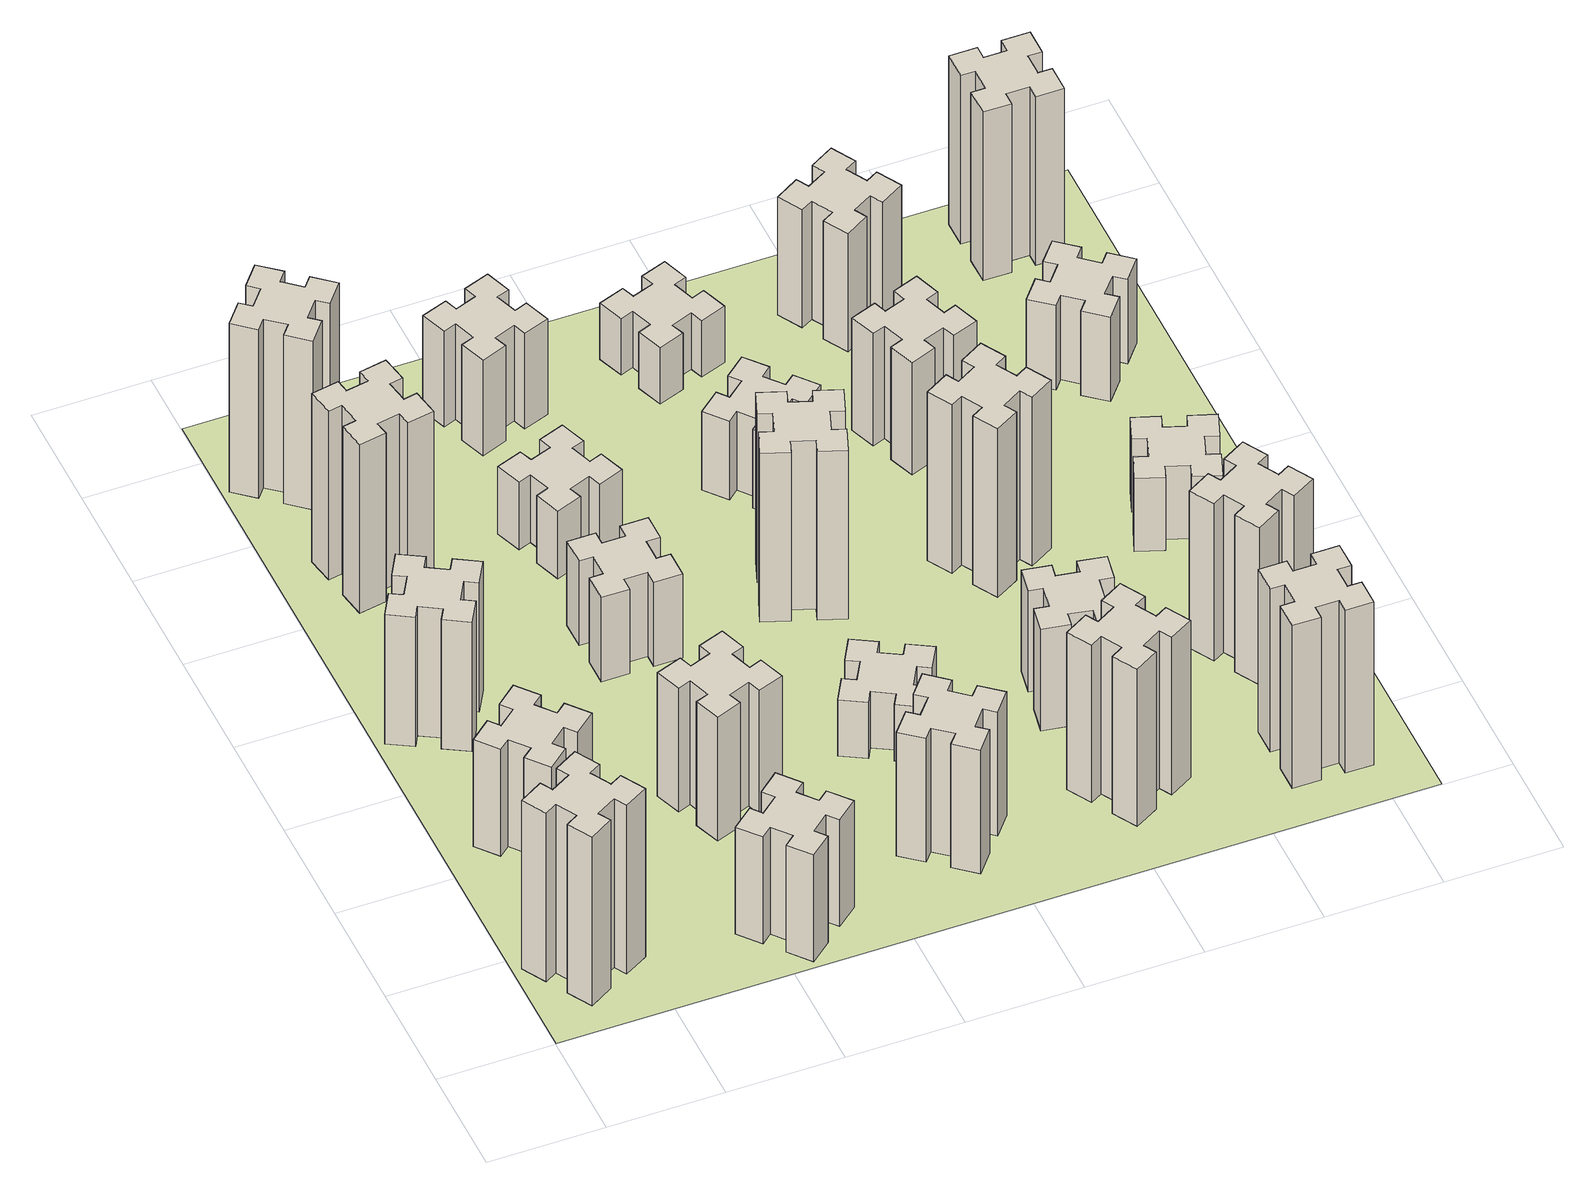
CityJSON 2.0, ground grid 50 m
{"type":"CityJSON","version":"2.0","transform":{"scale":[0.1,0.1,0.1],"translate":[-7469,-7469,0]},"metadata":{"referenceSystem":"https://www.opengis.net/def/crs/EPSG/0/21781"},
"CityObjects":{
"building1":{"type":"Building","attributes":{"class":"1000","function":"1000","usage":"1000","yearOfConstruction":2016,"roofType":"1000","measuredHeight":90,"storeysAboveGround":30,"storeysBelowGround":0},"geometry":[{"type":"Solid","lod":"1","boundaries":[[[[0,1,2,3,4,5,6,7,8,9,10,11,12,13,14,15,16,17,18,19]],[[17,16,20,21]],[[16,15,22,20]],[[15,14,23,22]],[[14,13,24,23]],[[13,12,25,24]],[[12,11,26,25]],[[11,10,27,26]],[[10,9,28,27]],[[9,8,29,28]],[[8,7,30,29]],[[7,6,31,30]],[[6,5,32,31]],[[5,4,33,32]],[[4,3,34,33]],[[3,2,35,34]],[[2,1,36,35]],[[1,0,37,36]],[[0,19,38,37]],[[19,18,39,38]],[[18,17,21,39]],[[24,25,26,27,28,29,30,31,32,33,34,35,36,37,38,39,21,20,22,23]]]]}]},
"building2":{"type":"Building","attributes":{"class":"1000","function":"1000","usage":"1000","yearOfConstruction":2016,"roofType":"1000","measuredHeight":57,"storeysAboveGround":30,"storeysBelowGround":0},"geometry":[{"type":"Solid","lod":"1","boundaries":[[[[40,41,42,43,44,45,46,47,48,49,50,51,52,53,54,55,56,57,58,59]],[[57,56,60,61]],[[56,55,62,60]],[[55,54,63,62]],[[54,53,64,63]],[[53,52,65,64]],[[52,51,66,65]],[[51,50,67,66]],[[50,49,68,67]],[[49,48,69,68]],[[48,47,70,69]],[[47,46,71,70]],[[46,45,72,71]],[[45,44,73,72]],[[44,43,74,73]],[[43,42,75,74]],[[42,41,76,75]],[[41,40,77,76]],[[40,59,78,77]],[[59,58,79,78]],[[58,57,61,79]],[[64,65,66,67,68,69,70,71,72,73,74,75,76,77,78,79,61,60,62,63]]]]}]},
"building3":{"type":"Building","attributes":{"class":"1000","function":"1000","usage":"1000","yearOfConstruction":2016,"roofType":"1000","measuredHeight":69,"storeysAboveGround":30,"storeysBelowGround":0},"geometry":[{"type":"Solid","lod":"1","boundaries":[[[[80,81,82,83,84,85,86,87,88,89,90,91,92,93,94,95,96,97,98,99]],[[97,96,100,101]],[[96,95,102,100]],[[95,94,103,102]],[[94,93,104,103]],[[93,92,105,104]],[[92,91,106,105]],[[91,90,107,106]],[[90,89,108,107]],[[89,88,109,108]],[[88,87,110,109]],[[87,86,111,110]],[[86,85,112,111]],[[85,84,113,112]],[[84,83,114,113]],[[83,82,115,114]],[[82,81,116,115]],[[81,80,117,116]],[[80,99,118,117]],[[99,98,119,118]],[[98,97,101,119]],[[104,105,106,107,108,109,110,111,112,113,114,115,116,117,118,119,101,100,102,103]]]]}]},
"building4":{"type":"Building","attributes":{"class":"1000","function":"1000","usage":"1000","yearOfConstruction":2016,"roofType":"1000","measuredHeight":90,"storeysAboveGround":30,"storeysBelowGround":0},"geometry":[{"type":"Solid","lod":"1","boundaries":[[[[120,121,122,123,124,125,126,127,128,129,130,131,132,133,134,135,136,137,138,139]],[[137,136,140,141]],[[136,135,142,140]],[[135,134,143,142]],[[134,133,144,143]],[[133,132,145,144]],[[132,131,146,145]],[[131,130,147,146]],[[130,129,148,147]],[[129,128,149,148]],[[128,127,150,149]],[[127,126,151,150]],[[126,125,152,151]],[[125,124,153,152]],[[124,123,154,153]],[[123,122,155,154]],[[122,121,156,155]],[[121,120,157,156]],[[120,139,158,157]],[[139,138,159,158]],[[138,137,141,159]],[[144,145,146,147,148,149,150,151,152,153,154,155,156,157,158,159,141,140,142,143]]]]}]},
"building5":{"type":"Building","attributes":{"class":"1000","function":"1000","usage":"1000","yearOfConstruction":2016,"roofType":"1000","measuredHeight":57,"storeysAboveGround":30,"storeysBelowGround":0},"geometry":[{"type":"Solid","lod":"1","boundaries":[[[[160,161,162,163,164,165,166,167,168,169,170,171,172,173,174,175,176,177,178,179]],[[177,176,180,181]],[[176,175,182,180]],[[175,174,183,182]],[[174,173,184,183]],[[173,172,185,184]],[[172,171,186,185]],[[171,170,187,186]],[[170,169,188,187]],[[169,168,189,188]],[[168,167,190,189]],[[167,166,191,190]],[[166,165,192,191]],[[165,164,193,192]],[[164,163,194,193]],[[163,162,195,194]],[[162,161,196,195]],[[161,160,197,196]],[[160,179,198,197]],[[179,178,199,198]],[[178,177,181,199]],[[184,185,186,187,188,189,190,191,192,193,194,195,196,197,198,199,181,180,182,183]]]]}]},
"building6":{"type":"Building","attributes":{"class":"1000","function":"1000","usage":"1000","yearOfConstruction":2016,"roofType":"1000","measuredHeight":90,"storeysAboveGround":30,"storeysBelowGround":0},"geometry":[{"type":"Solid","lod":"1","boundaries":[[[[200,201,202,203,204,205,206,207,208,209,210,211,212,213,214,215,216,217,218,219]],[[217,216,220,221]],[[216,215,222,220]],[[215,214,223,222]],[[214,213,224,223]],[[213,212,225,224]],[[212,211,226,225]],[[211,210,227,226]],[[210,209,228,227]],[[209,208,229,228]],[[208,207,230,229]],[[207,206,231,230]],[[206,205,232,231]],[[205,204,233,232]],[[204,203,234,233]],[[203,202,235,234]],[[202,201,236,235]],[[201,200,237,236]],[[200,219,238,237]],[[219,218,239,238]],[[218,217,221,239]],[[224,225,226,227,228,229,230,231,232,233,234,235,236,237,238,239,221,220,222,223]]]]}]},
"building7":{"type":"Building","attributes":{"class":"1000","function":"1000","usage":"1000","yearOfConstruction":2016,"roofType":"1000","measuredHeight":66,"storeysAboveGround":30,"storeysBelowGround":0},"geometry":[{"type":"Solid","lod":"1","boundaries":[[[[240,241,242,243,244,245,246,247,248,249,250,251,252,253,254,255,256,257,258,259]],[[257,256,260,261]],[[256,255,262,260]],[[255,254,263,262]],[[254,253,264,263]],[[253,252,265,264]],[[252,251,266,265]],[[251,250,267,266]],[[250,249,268,267]],[[249,248,269,268]],[[248,247,270,269]],[[247,246,271,270]],[[246,245,272,271]],[[245,244,273,272]],[[244,243,274,273]],[[243,242,275,274]],[[242,241,276,275]],[[241,240,277,276]],[[240,259,278,277]],[[259,258,279,278]],[[258,257,261,279]],[[264,265,266,267,268,269,270,271,272,273,274,275,276,277,278,279,261,260,262,263]]]]}]},
"building8":{"type":"Building","attributes":{"class":"1000","function":"1000","usage":"1000","yearOfConstruction":2016,"roofType":"1000","measuredHeight":45,"storeysAboveGround":30,"storeysBelowGround":0},"geometry":[{"type":"Solid","lod":"1","boundaries":[[[[280,281,282,283,284,285,286,287,288,289,290,291,292,293,294,295,296,297,298,299]],[[297,296,300,301]],[[296,295,302,300]],[[295,294,303,302]],[[294,293,304,303]],[[293,292,305,304]],[[292,291,306,305]],[[291,290,307,306]],[[290,289,308,307]],[[289,288,309,308]],[[288,287,310,309]],[[287,286,311,310]],[[286,285,312,311]],[[285,284,313,312]],[[284,283,314,313]],[[283,282,315,314]],[[282,281,316,315]],[[281,280,317,316]],[[280,299,318,317]],[[299,298,319,318]],[[298,297,301,319]],[[304,305,306,307,308,309,310,311,312,313,314,315,316,317,318,319,301,300,302,303]]]]}]},
"building9":{"type":"Building","attributes":{"class":"1000","function":"1000","usage":"1000","yearOfConstruction":2016,"roofType":"1000","measuredHeight":36,"storeysAboveGround":30,"storeysBelowGround":0},"geometry":[{"type":"Solid","lod":"1","boundaries":[[[[320,321,322,323,324,325,326,327,328,329,330,331,332,333,334,335,336,337,338,339]],[[337,336,340,341]],[[336,335,342,340]],[[335,334,343,342]],[[334,333,344,343]],[[333,332,345,344]],[[332,331,346,345]],[[331,330,347,346]],[[330,329,348,347]],[[329,328,349,348]],[[328,327,350,349]],[[327,326,351,350]],[[326,325,352,351]],[[325,324,353,352]],[[324,323,354,353]],[[323,322,355,354]],[[322,321,356,355]],[[321,320,357,356]],[[320,339,358,357]],[[339,338,359,358]],[[338,337,341,359]],[[344,345,346,347,348,349,350,351,352,353,354,355,356,357,358,359,341,340,342,343]]]]}]},
"building10":{"type":"Building","attributes":{"class":"1000","function":"1000","usage":"1000","yearOfConstruction":2016,"roofType":"1000","measuredHeight":66,"storeysAboveGround":30,"storeysBelowGround":0},"geometry":[{"type":"Solid","lod":"1","boundaries":[[[[360,361,362,363,364,365,366,367,368,369,370,371,372,373,374,375,376,377,378,379]],[[377,376,380,381]],[[376,375,382,380]],[[375,374,383,382]],[[374,373,384,383]],[[373,372,385,384]],[[372,371,386,385]],[[371,370,387,386]],[[370,369,388,387]],[[369,368,389,388]],[[368,367,390,389]],[[367,366,391,390]],[[366,365,392,391]],[[365,364,393,392]],[[364,363,394,393]],[[363,362,395,394]],[[362,361,396,395]],[[361,360,397,396]],[[360,379,398,397]],[[379,378,399,398]],[[378,377,381,399]],[[384,385,386,387,388,389,390,391,392,393,394,395,396,397,398,399,381,380,382,383]]]]}]},
"building11":{"type":"Building","attributes":{"class":"1000","function":"1000","usage":"1000","yearOfConstruction":2016,"roofType":"1000","measuredHeight":51,"storeysAboveGround":30,"storeysBelowGround":0},"geometry":[{"type":"Solid","lod":"1","boundaries":[[[[400,401,402,403,404,405,406,407,408,409,410,411,412,413,414,415,416,417,418,419]],[[417,416,420,421]],[[416,415,422,420]],[[415,414,423,422]],[[414,413,424,423]],[[413,412,425,424]],[[412,411,426,425]],[[411,410,427,426]],[[410,409,428,427]],[[409,408,429,428]],[[408,407,430,429]],[[407,406,431,430]],[[406,405,432,431]],[[405,404,433,432]],[[404,403,434,433]],[[403,402,435,434]],[[402,401,436,435]],[[401,400,437,436]],[[400,419,438,437]],[[419,418,439,438]],[[418,417,421,439]],[[424,425,426,427,428,429,430,431,432,433,434,435,436,437,438,439,421,420,422,423]]]]}]},
"building12":{"type":"Building","attributes":{"class":"1000","function":"1000","usage":"1000","yearOfConstruction":2016,"roofType":"1000","measuredHeight":30,"storeysAboveGround":30,"storeysBelowGround":0},"geometry":[{"type":"Solid","lod":"1","boundaries":[[[[440,441,442,443,444,445,446,447,448,449,450,451,452,453,454,455,456,457,458,459]],[[457,456,460,461]],[[456,455,462,460]],[[455,454,463,462]],[[454,453,464,463]],[[453,452,465,464]],[[452,451,466,465]],[[451,450,467,466]],[[450,449,468,467]],[[449,448,469,468]],[[448,447,470,469]],[[447,446,471,470]],[[446,445,472,471]],[[445,444,473,472]],[[444,443,474,473]],[[443,442,475,474]],[[442,441,476,475]],[[441,440,477,476]],[[440,459,478,477]],[[459,458,479,478]],[[458,457,461,479]],[[464,465,466,467,468,469,470,471,472,473,474,475,476,477,478,479,461,460,462,463]]]]}]},
"building13":{"type":"Building","attributes":{"class":"1000","function":"1000","usage":"1000","yearOfConstruction":2016,"roofType":"1000","measuredHeight":90,"storeysAboveGround":30,"storeysBelowGround":0},"geometry":[{"type":"Solid","lod":"1","boundaries":[[[[480,481,482,483,484,485,486,487,488,489,490,491,492,493,494,495,496,497,498,499]],[[497,496,500,501]],[[496,495,502,500]],[[495,494,503,502]],[[494,493,504,503]],[[493,492,505,504]],[[492,491,506,505]],[[491,490,507,506]],[[490,489,508,507]],[[489,488,509,508]],[[488,487,510,509]],[[487,486,511,510]],[[486,485,512,511]],[[485,484,513,512]],[[484,483,514,513]],[[483,482,515,514]],[[482,481,516,515]],[[481,480,517,516]],[[480,499,518,517]],[[499,498,519,518]],[[498,497,501,519]],[[504,505,506,507,508,509,510,511,512,513,514,515,516,517,518,519,501,500,502,503]]]]}]},
"building14":{"type":"Building","attributes":{"class":"1000","function":"1000","usage":"1000","yearOfConstruction":2016,"roofType":"1000","measuredHeight":42,"storeysAboveGround":30,"storeysBelowGround":0},"geometry":[{"type":"Solid","lod":"1","boundaries":[[[[520,521,522,523,524,525,526,527,528,529,530,531,532,533,534,535,536,537,538,539]],[[537,536,540,541]],[[536,535,542,540]],[[535,534,543,542]],[[534,533,544,543]],[[533,532,545,544]],[[532,531,546,545]],[[531,530,547,546]],[[530,529,548,547]],[[529,528,549,548]],[[528,527,550,549]],[[527,526,551,550]],[[526,525,552,551]],[[525,524,553,552]],[[524,523,554,553]],[[523,522,555,554]],[[522,521,556,555]],[[521,520,557,556]],[[520,539,558,557]],[[539,538,559,558]],[[538,537,541,559]],[[544,545,546,547,548,549,550,551,552,553,554,555,556,557,558,559,541,540,542,543]]]]}]},
"building15":{"type":"Building","attributes":{"class":"1000","function":"1000","usage":"1000","yearOfConstruction":2016,"roofType":"1000","measuredHeight":84,"storeysAboveGround":30,"storeysBelowGround":0},"geometry":[{"type":"Solid","lod":"1","boundaries":[[[[560,561,562,563,564,565,566,567,568,569,570,571,572,573,574,575,576,577,578,579]],[[577,576,580,581]],[[576,575,582,580]],[[575,574,583,582]],[[574,573,584,583]],[[573,572,585,584]],[[572,571,586,585]],[[571,570,587,586]],[[570,569,588,587]],[[569,568,589,588]],[[568,567,590,589]],[[567,566,591,590]],[[566,565,592,591]],[[565,564,593,592]],[[564,563,594,593]],[[563,562,595,594]],[[562,561,596,595]],[[561,560,597,596]],[[560,579,598,597]],[[579,578,599,598]],[[578,577,581,599]],[[584,585,586,587,588,589,590,591,592,593,594,595,596,597,598,599,581,580,582,583]]]]}]},
"building16":{"type":"Building","attributes":{"class":"1000","function":"1000","usage":"1000","yearOfConstruction":2016,"roofType":"1000","measuredHeight":30,"storeysAboveGround":30,"storeysBelowGround":0},"geometry":[{"type":"Solid","lod":"1","boundaries":[[[[600,601,602,603,604,605,606,607,608,609,610,611,612,613,614,615,616,617,618,619]],[[617,616,620,621]],[[616,615,622,620]],[[615,614,623,622]],[[614,613,624,623]],[[613,612,625,624]],[[612,611,626,625]],[[611,610,627,626]],[[610,609,628,627]],[[609,608,629,628]],[[608,607,630,629]],[[607,606,631,630]],[[606,605,632,631]],[[605,604,633,632]],[[604,603,634,633]],[[603,602,635,634]],[[602,601,636,635]],[[601,600,637,636]],[[600,619,638,637]],[[619,618,639,638]],[[618,617,621,639]],[[624,625,626,627,628,629,630,631,632,633,634,635,636,637,638,639,621,620,622,623]]]]}]},
"building17":{"type":"Building","attributes":{"class":"1000","function":"1000","usage":"1000","yearOfConstruction":2016,"roofType":"1000","measuredHeight":54,"storeysAboveGround":30,"storeysBelowGround":0},"geometry":[{"type":"Solid","lod":"1","boundaries":[[[[640,641,642,643,644,645,646,647,648,649,650,651,652,653,654,655,656,657,658,659]],[[657,656,660,661]],[[656,655,662,660]],[[655,654,663,662]],[[654,653,664,663]],[[653,652,665,664]],[[652,651,666,665]],[[651,650,667,666]],[[650,649,668,667]],[[649,648,669,668]],[[648,647,670,669]],[[647,646,671,670]],[[646,645,672,671]],[[645,644,673,672]],[[644,643,674,673]],[[643,642,675,674]],[[642,641,676,675]],[[641,640,677,676]],[[640,659,678,677]],[[659,658,679,678]],[[658,657,661,679]],[[664,665,666,667,668,669,670,671,672,673,674,675,676,677,678,679,661,660,662,663]]]]}]},
"building18":{"type":"Building","attributes":{"class":"1000","function":"1000","usage":"1000","yearOfConstruction":2016,"roofType":"1000","measuredHeight":90,"storeysAboveGround":30,"storeysBelowGround":0},"geometry":[{"type":"Solid","lod":"1","boundaries":[[[[680,681,682,683,684,685,686,687,688,689,690,691,692,693,694,695,696,697,698,699]],[[697,696,700,701]],[[696,695,702,700]],[[695,694,703,702]],[[694,693,704,703]],[[693,692,705,704]],[[692,691,706,705]],[[691,690,707,706]],[[690,689,708,707]],[[689,688,709,708]],[[688,687,710,709]],[[687,686,711,710]],[[686,685,712,711]],[[685,684,713,712]],[[684,683,714,713]],[[683,682,715,714]],[[682,681,716,715]],[[681,680,717,716]],[[680,699,718,717]],[[699,698,719,718]],[[698,697,701,719]],[[704,705,706,707,708,709,710,711,712,713,714,715,716,717,718,719,701,700,702,703]]]]}]},
"building19":{"type":"Building","attributes":{"class":"1000","function":"1000","usage":"1000","yearOfConstruction":2016,"roofType":"1000","measuredHeight":60,"storeysAboveGround":30,"storeysBelowGround":0},"geometry":[{"type":"Solid","lod":"1","boundaries":[[[[720,721,722,723,724,725,726,727,728,729,730,731,732,733,734,735,736,737,738,739]],[[737,736,740,741]],[[736,735,742,740]],[[735,734,743,742]],[[734,733,744,743]],[[733,732,745,744]],[[732,731,746,745]],[[731,730,747,746]],[[730,729,748,747]],[[729,728,749,748]],[[728,727,750,749]],[[727,726,751,750]],[[726,725,752,751]],[[725,724,753,752]],[[724,723,754,753]],[[723,722,755,754]],[[722,721,756,755]],[[721,720,757,756]],[[720,739,758,757]],[[739,738,759,758]],[[738,737,741,759]],[[744,745,746,747,748,749,750,751,752,753,754,755,756,757,758,759,741,740,742,743]]]]}]},
"building20":{"type":"Building","attributes":{"class":"1000","function":"1000","usage":"1000","yearOfConstruction":2016,"roofType":"1000","measuredHeight":87,"storeysAboveGround":30,"storeysBelowGround":0},"geometry":[{"type":"Solid","lod":"1","boundaries":[[[[760,761,762,763,764,765,766,767,768,769,770,771,772,773,774,775,776,777,778,779]],[[777,776,780,781]],[[776,775,782,780]],[[775,774,783,782]],[[774,773,784,783]],[[773,772,785,784]],[[772,771,786,785]],[[771,770,787,786]],[[770,769,788,787]],[[769,768,789,788]],[[768,767,790,789]],[[767,766,791,790]],[[766,765,792,791]],[[765,764,793,792]],[[764,763,794,793]],[[763,762,795,794]],[[762,761,796,795]],[[761,760,797,796]],[[760,779,798,797]],[[779,778,799,798]],[[778,777,781,799]],[[784,785,786,787,788,789,790,791,792,793,794,795,796,797,798,799,781,780,782,783]]]]}]},
"building21":{"type":"Building","attributes":{"class":"1000","function":"1000","usage":"1000","yearOfConstruction":2016,"roofType":"1000","measuredHeight":63,"storeysAboveGround":30,"storeysBelowGround":0},"geometry":[{"type":"Solid","lod":"1","boundaries":[[[[800,801,802,803,804,805,806,807,808,809,810,811,812,813,814,815,816,817,818,819]],[[817,816,820,821]],[[816,815,822,820]],[[815,814,823,822]],[[814,813,824,823]],[[813,812,825,824]],[[812,811,826,825]],[[811,810,827,826]],[[810,809,828,827]],[[809,808,829,828]],[[808,807,830,829]],[[807,806,831,830]],[[806,805,832,831]],[[805,804,833,832]],[[804,803,834,833]],[[803,802,835,834]],[[802,801,836,835]],[[801,800,837,836]],[[800,819,838,837]],[[819,818,839,838]],[[818,817,821,839]],[[824,825,826,827,828,829,830,831,832,833,834,835,836,837,838,839,821,820,822,823]]]]}]},
"building22":{"type":"Building","attributes":{"class":"1000","function":"1000","usage":"1000","yearOfConstruction":2016,"roofType":"1000","measuredHeight":84,"storeysAboveGround":30,"storeysBelowGround":0},"geometry":[{"type":"Solid","lod":"1","boundaries":[[[[840,841,842,843,844,845,846,847,848,849,850,851,852,853,854,855,856,857,858,859]],[[857,856,860,861]],[[856,855,862,860]],[[855,854,863,862]],[[854,853,864,863]],[[853,852,865,864]],[[852,851,866,865]],[[851,850,867,866]],[[850,849,868,867]],[[849,848,869,868]],[[848,847,870,869]],[[847,846,871,870]],[[846,845,872,871]],[[845,844,873,872]],[[844,843,874,873]],[[843,842,875,874]],[[842,841,876,875]],[[841,840,877,876]],[[840,859,878,877]],[[859,858,879,878]],[[858,857,861,879]],[[864,865,866,867,868,869,870,871,872,873,874,875,876,877,878,879,861,860,862,863]]]]}]},
"building23":{"type":"Building","attributes":{"class":"1000","function":"1000","usage":"1000","yearOfConstruction":2016,"roofType":"1000","measuredHeight":39,"storeysAboveGround":30,"storeysBelowGround":0},"geometry":[{"type":"Solid","lod":"1","boundaries":[[[[880,881,882,883,884,885,886,887,888,889,890,891,892,893,894,895,896,897,898,899]],[[897,896,900,901]],[[896,895,902,900]],[[895,894,903,902]],[[894,893,904,903]],[[893,892,905,904]],[[892,891,906,905]],[[891,890,907,906]],[[890,889,908,907]],[[889,888,909,908]],[[888,887,910,909]],[[887,886,911,910]],[[886,885,912,911]],[[885,884,913,912]],[[884,883,914,913]],[[883,882,915,914]],[[882,881,916,915]],[[881,880,917,916]],[[880,899,918,917]],[[899,898,919,918]],[[898,897,901,919]],[[904,905,906,907,908,909,910,911,912,913,914,915,916,917,918,919,901,900,902,903]]]]}]},
"building24":{"type":"Building","attributes":{"class":"1000","function":"1000","usage":"1000","yearOfConstruction":2016,"roofType":"1000","measuredHeight":45,"storeysAboveGround":30,"storeysBelowGround":0},"geometry":[{"type":"Solid","lod":"1","boundaries":[[[[920,921,922,923,924,925,926,927,928,929,930,931,932,933,934,935,936,937,938,939]],[[937,936,940,941]],[[936,935,942,940]],[[935,934,943,942]],[[934,933,944,943]],[[933,932,945,944]],[[932,931,946,945]],[[931,930,947,946]],[[930,929,948,947]],[[929,928,949,948]],[[928,927,950,949]],[[927,926,951,950]],[[926,925,952,951]],[[925,924,953,952]],[[924,923,954,953]],[[923,922,955,954]],[[922,921,956,955]],[[921,920,957,956]],[[920,939,958,957]],[[939,938,959,958]],[[938,937,941,959]],[[944,945,946,947,948,949,950,951,952,953,954,955,956,957,958,959,941,940,942,943]]]]}]},
"building25":{"type":"Building","attributes":{"class":"1000","function":"1000","usage":"1000","yearOfConstruction":2016,"roofType":"1000","measuredHeight":90,"storeysAboveGround":30,"storeysBelowGround":0},"geometry":[{"type":"Solid","lod":"1","boundaries":[[[[960,961,962,963,964,965,966,967,968,969,970,971,972,973,974,975,976,977,978,979]],[[977,976,980,981]],[[976,975,982,980]],[[975,974,983,982]],[[974,973,984,983]],[[973,972,985,984]],[[972,971,986,985]],[[971,970,987,986]],[[970,969,988,987]],[[969,968,989,988]],[[968,967,990,989]],[[967,966,991,990]],[[966,965,992,991]],[[965,964,993,992]],[[964,963,994,993]],[[963,962,995,994]],[[962,961,996,995]],[[961,960,997,996]],[[960,979,998,997]],[[979,978,999,998]],[[978,977,981,999]],[[984,985,986,987,988,989,990,991,992,993,994,995,996,997,998,999,981,980,982,983]]]]}]},
"landuse1":{"type":"LandUse","attributes":{"name":"plot1","function":"1010"},"geometry":[{"type":"MultiSurface","lod":"1","boundaries":[[[1000,1001,1002,1003]]]}]}
},
"vertices":[
[155,364,0],[205,277,0],[153,247,0],[213,143,0],[317,203,0],[287,255,0],[374,305,0],[404,253,0],[508,313,0],[448,417,0],[396,387,0],[346,474,0],[398,504,0],[338,608,0],[234,548,0],[264,496,0],[177,446,0],[147,498,0],[43,438,0],[103,334,0],[177,446,900],[147,498,900],[264,496,900],[234,548,900],[338,608,900],[398,504,900],[346,474,900],[396,387,900],[448,417,900],[508,313,900],[404,253,900],[374,305,900],[287,255,900],[317,203,900],[213,143,900],[153,247,900],[205,277,900],[155,364,900],[103,334,900],[43,438,900],
[492,1148,0],[427,1224,0],[473,1263,0],[396,1355,0],[304,1278,0],[343,1232,0],[266,1167,0],[228,1213,0],[136,1136,0],[213,1044,0],[259,1083,0],[323,1006,0],[277,968,0],[354,876,0],[446,953,0],[408,999,0],[484,1063,0],[523,1017,0],[615,1094,0],[538,1186,0],[484,1063,570],[523,1017,570],[408,999,570],[446,953,570],[354,876,570],[277,968,570],[323,1006,570],[259,1083,570],[213,1044,570],[136,1136,570],[228,1213,570],[266,1167,570],[343,1232,570],[304,1278,570],[396,1355,570],[473,1263,570],[427,1224,570],[492,1148,570],[538,1186,570],[615,1094,570],
[374,1926,0],[287,1976,0],[317,2028,0],[213,2088,0],[153,1984,0],[205,1954,0],[155,1867,0],[103,1897,0],[43,1793,0],[147,1733,0],[177,1785,0],[264,1735,0],[234,1683,0],[338,1623,0],[398,1727,0],[346,1757,0],[396,1844,0],[448,1814,0],[508,1918,0],[404,1978,0],[396,1844,690],[448,1814,690],[346,1757,690],[398,1727,690],[338,1623,690],[234,1683,690],[264,1735,690],[177,1785,690],[147,1733,690],[43,1793,690],[103,1897,690],[155,1867,690],[205,1954,690],[153,1984,690],[213,2088,690],[317,2028,690],[287,1976,690],[374,1926,690],[404,1978,690],[508,1918,690],
[405,2812,0],[307,2795,0],[297,2854,0],[178,2833,0],[199,2715,0],[258,2725,0],[276,2627,0],[217,2617,0],[237,2498,0],[356,2519,0],[345,2578,0],[444,2596,0],[454,2537,0],[572,2557,0],[551,2676,0],[492,2665,0],[475,2764,0],[534,2774,0],[513,2892,0],[395,2871,0],[475,2764,900],[534,2774,900],[492,2665,900],[551,2676,900],[572,2557,900],[454,2537,900],[444,2596,900],[345,2578,900],[356,2519,900],[237,2498,900],[217,2617,900],[276,2627,900],[258,2725,900],[199,2715,900],[178,2833,900],[297,2854,900],[307,2795,900],[405,2812,900],[395,2871,900],[513,2892,900],
[1232,308,0],[1167,384,0],[1213,423,0],[1136,515,0],[1044,438,0],[1083,392,0],[1006,327,0],[968,373,0],[876,296,0],[953,204,0],[999,243,0],[1063,166,0],[1017,128,0],[1094,36,0],[1186,113,0],[1148,159,0],[1224,223,0],[1263,177,0],[1355,254,0],[1278,346,0],[1224,223,570],[1263,177,570],[1148,159,570],[1186,113,570],[1094,36,570],[1017,128,570],[1063,166,570],[999,243,570],[953,204,570],[876,296,570],[968,373,570],[1006,327,570],[1083,392,570],[1044,438,570],[1136,515,570],[1213,423,570],[1167,384,570],[1232,308,570],[1278,346,570],[1355,254,570],
[384,3387,0],[308,3452,0],[346,3498,0],[254,3575,0],[177,3483,0],[223,3444,0],[159,3368,0],[113,3406,0],[36,3314,0],[128,3237,0],[166,3283,0],[243,3219,0],[204,3173,0],[296,3096,0],[373,3188,0],[327,3226,0],[392,3303,0],[438,3264,0],[515,3356,0],[423,3433,0],[392,3303,900],[438,3264,900],[327,3226,900],[373,3188,900],[296,3096,900],[204,3173,900],[243,3219,900],[166,3283,900],[128,3237,900],[36,3314,900],[113,3406,900],[159,3368,900],[223,3444,900],[177,3483,900],[254,3575,900],[346,3498,900],[308,3452,900],[384,3387,900],[423,3433,900],[515,3356,900],
[1106,895,0],[1200,929,0],[1220,873,0],[1333,914,0],[1292,1027,0],[1236,1006,0],[1202,1100,0],[1258,1120,0],[1217,1233,0],[1104,1192,0],[1125,1136,0],[1031,1102,0],[1010,1158,0],[897,1117,0],[939,1004,0],[995,1025,0],[1029,931,0],[973,910,0],[1014,797,0],[1127,839,0],[1029,931,660],[973,910,660],[995,1025,660],[939,1004,660],[897,1117,660],[1010,1158,660],[1031,1102,660],[1125,1136,660],[1104,1192,660],[1217,1233,660],[1258,1120,660],[1202,1100,660],[1236,1006,660],[1292,1027,660],[1333,914,660],[1220,873,660],[1200,929,660],[1106,895,660],[1127,839,660],[1014,797,660],
[1165,2065,0],[1065,2065,0],[1065,2125,0],[945,2125,0],[945,2005,0],[1005,2005,0],[1005,1905,0],[945,1905,0],[945,1785,0],[1065,1785,0],[1065,1845,0],[1165,1845,0],[1165,1785,0],[1285,1785,0],[1285,1905,0],[1225,1905,0],[1225,2005,0],[1285,2005,0],[1285,2125,0],[1165,2125,0],[1225,2005,450],[1285,2005,450],[1225,1905,450],[1285,1905,450],[1285,1785,450],[1165,1785,450],[1165,1845,450],[1065,1845,450],[1065,1785,450],[945,1785,450],[945,1905,450],[1005,1905,450],[1005,2005,450],[945,2005,450],[945,2125,450],[1065,2125,450],[1065,2065,450],[1165,2065,450],[1165,2125,450],[1285,2125,450],
[1125,2716,0],[1031,2682,0],[1010,2738,0],[897,2697,0],[939,2584,0],[995,2605,0],[1029,2511,0],[973,2490,0],[1014,2377,0],[1127,2419,0],[1106,2475,0],[1200,2509,0],[1220,2453,0],[1333,2494,0],[1292,2607,0],[1236,2586,0],[1202,2680,0],[1258,2700,0],[1217,2813,0],[1104,2772,0],[1202,2680,360],[1258,2700,360],[1236,2586,360],[1292,2607,360],[1333,2494,360],[1220,2453,360],[1200,2509,360],[1106,2475,360],[1127,2419,360],[1014,2377,360],[973,2490,360],[1029,2511,360],[995,2605,360],[939,2584,360],[897,2697,360],[1010,2738,360],[1031,2682,360],[1125,2716,360],[1104,2772,360],[1217,2813,360],
[1803,584,0],[1739,508,0],[1693,546,0],[1616,454,0],[1708,377,0],[1746,423,0],[1823,359,0],[1784,313,0],[1876,236,0],[1953,328,0],[1907,366,0],[1972,443,0],[2018,404,0],[2095,496,0],[2003,573,0],[1964,527,0],[1888,592,0],[1926,638,0],[1834,715,0],[1757,623,0],[1888,592,660],[1926,638,660],[1964,527,660],[2003,573,660],[2095,496,660],[2018,404,660],[1972,443,660],[1907,366,660],[1953,328,660],[1876,236,660],[1784,313,660],[1823,359,660],[1746,423,660],[1708,377,660],[1616,454,660],[1693,546,660],[1739,508,660],[1803,584,660],[1757,623,660],[1834,715,660],
[1125,3456,0],[1031,3422,0],[1010,3478,0],[897,3437,0],[939,3324,0],[995,3345,0],[1029,3251,0],[973,3230,0],[1014,3117,0],[1127,3159,0],[1106,3215,0],[1200,3249,0],[1220,3193,0],[1333,3234,0],[1292,3347,0],[1236,3326,0],[1202,3420,0],[1258,3440,0],[1217,3553,0],[1104,3512,0],[1202,3420,510],[1258,3440,510],[1236,3326,510],[1292,3347,510],[1333,3234,510],[1220,3193,510],[1200,3249,510],[1106,3215,510],[1127,3159,510],[1014,3117,510],[973,3230,510],[1029,3251,510],[995,3345,510],[939,3324,510],[897,3437,510],[1010,3478,510],[1031,3422,510],[1125,3456,510],[1104,3512,510],[1217,3553,510],
[1757,1045,0],[1844,995,0],[1814,943,0],[1918,883,0],[1978,987,0],[1926,1017,0],[1976,1104,0],[2028,1074,0],[2088,1178,0],[1984,1238,0],[1954,1186,0],[1867,1236,0],[1897,1288,0],[1793,1348,0],[1733,1244,0],[1785,1214,0],[1735,1127,0],[1683,1157,0],[1623,1053,0],[1727,993,0],[1735,1127,300],[1683,1157,300],[1785,1214,300],[1733,1244,300],[1793,1348,300],[1897,1288,300],[1867,1236,300],[1954,1186,300],[1984,1238,300],[2088,1178,300],[2028,1074,300],[1976,1104,300],[1926,1017,300],[1978,987,300],[1918,883,300],[1814,943,300],[1844,995,300],[1757,1045,300],[1727,993,300],[1623,1053,300],
[1940,2042,0],[1846,2076,0],[1867,2132,0],[1754,2173,0],[1713,2060,0],[1769,2040,0],[1735,1946,0],[1679,1967,0],[1637,1854,0],[1750,1813,0],[1771,1869,0],[1865,1835,0],[1844,1779,0],[1957,1737,0],[1998,1850,0],[1942,1871,0],[1976,1965,0],[2032,1944,0],[2073,2057,0],[1960,2098,0],[1976,1965,900],[2032,1944,900],[1942,1871,900],[1998,1850,900],[1957,1737,900],[1844,1779,900],[1865,1835,900],[1771,1869,900],[1750,1813,900],[1637,1854,900],[1679,1967,900],[1735,1946,900],[1769,2040,900],[1713,2060,900],[1754,2173,900],[1867,2132,900],[1846,2076,900],[1940,2042,900],[1960,2098,900],[2073,2057,900],
[1988,2479,0],[2064,2543,0],[2103,2497,0],[2195,2574,0],[2118,2666,0],[2072,2628,0],[2007,2704,0],[2053,2743,0],[1976,2835,0],[1884,2758,0],[1923,2712,0],[1846,2647,0],[1808,2693,0],[1716,2616,0],[1793,2524,0],[1839,2563,0],[1903,2486,0],[1857,2448,0],[1934,2356,0],[2026,2433,0],[1903,2486,420],[1857,2448,420],[1839,2563,420],[1793,2524,420],[1716,2616,420],[1808,2693,420],[1846,2647,420],[1923,2712,420],[1884,2758,420],[1976,2835,420],[2053,2743,420],[2007,2704,420],[2072,2628,420],[2118,2666,420],[2195,2574,420],[2103,2497,420],[2064,2543,420],[1988,2479,420],[2026,2433,420],[1934,2356,420],
[2475,464,0],[2525,377,0],[2473,347,0],[2533,243,0],[2637,303,0],[2607,355,0],[2694,405,0],[2724,353,0],[2828,413,0],[2768,517,0],[2716,487,0],[2666,574,0],[2718,604,0],[2658,708,0],[2554,648,0],[2584,596,0],[2497,546,0],[2467,598,0],[2363,538,0],[2423,434,0],[2497,546,840],[2467,598,840],[2584,596,840],[2554,648,840],[2658,708,840],[2718,604,840],[2666,574,840],[2716,487,840],[2768,517,840],[2828,413,840],[2724,353,840],[2694,405,840],[2607,355,840],[2637,303,840],[2533,243,840],[2473,347,840],[2525,377,840],[2475,464,840],[2423,434,840],[2363,538,840],
[1865,3456,0],[1771,3422,0],[1750,3478,0],[1637,3437,0],[1679,3324,0],[1735,3345,0],[1769,3251,0],[1713,3230,0],[1754,3117,0],[1867,3159,0],[1846,3215,0],[1940,3249,0],[1960,3193,0],[2073,3234,0],[2032,3347,0],[1976,3326,0],[1942,3420,0],[1998,3440,0],[1957,3553,0],[1844,3512,0],[1942,3420,300],[1998,3440,300],[1976,3326,300],[2032,3347,300],[2073,3234,300],[1960,3193,300],[1940,3249,300],[1846,3215,300],[1867,3159,300],[1754,3117,300],[1713,3230,300],[1769,3251,300],[1735,3345,300],[1679,3324,300],[1637,3437,300],[1750,3478,300],[1771,3422,300],[1865,3456,300],[1844,3512,300],[1957,3553,300],
[2496,1084,0],[2478,985,0],[2419,996,0],[2398,877,0],[2517,857,0],[2527,916,0],[2625,898,0],[2615,839,0],[2733,818,0],[2754,937,0],[2695,947,0],[2712,1045,0],[2771,1035,0],[2792,1153,0],[2674,1174,0],[2664,1115,0],[2565,1132,0],[2576,1191,0],[2457,1212,0],[2437,1094,0],[2565,1132,540],[2576,1191,540],[2664,1115,540],[2674,1174,540],[2792,1153,540],[2771,1035,540],[2712,1045,540],[2695,947,540],[2754,937,540],[2733,818,540],[2615,839,540],[2625,898,540],[2527,916,540],[2517,857,540],[2398,877,540],[2419,996,540],[2478,985,540],[2496,1084,540],[2437,1094,540],[2457,1212,540],
[2716,1867,0],[2666,1954,0],[2718,1984,0],[2658,2088,0],[2554,2028,0],[2584,1976,0],[2497,1926,0],[2467,1978,0],[2363,1918,0],[2423,1814,0],[2475,1844,0],[2525,1757,0],[2473,1727,0],[2533,1623,0],[2637,1683,0],[2607,1735,0],[2694,1785,0],[2724,1733,0],[2828,1793,0],[2768,1897,0],[2694,1785,900],[2724,1733,900],[2607,1735,900],[2637,1683,900],[2533,1623,900],[2473,1727,900],[2525,1757,900],[2475,1844,900],[2423,1814,900],[2363,1918,900],[2467,1978,900],[2497,1926,900],[2584,1976,900],[2554,2028,900],[2658,2088,900],[2718,1984,900],[2666,1954,900],[2716,1867,900],[2768,1897,900],[2828,1793,900],
[2586,2475,0],[2680,2509,0],[2700,2453,0],[2813,2494,0],[2772,2607,0],[2716,2586,0],[2682,2680,0],[2738,2700,0],[2697,2813,0],[2584,2772,0],[2605,2716,0],[2511,2682,0],[2490,2738,0],[2377,2697,0],[2419,2584,0],[2475,2605,0],[2509,2511,0],[2453,2490,0],[2494,2377,0],[2607,2419,0],[2509,2511,600],[2453,2490,600],[2475,2605,600],[2419,2584,600],[2377,2697,600],[2490,2738,600],[2511,2682,600],[2605,2716,600],[2584,2772,600],[2697,2813,600],[2738,2700,600],[2682,2680,600],[2716,2586,600],[2772,2607,600],[2813,2494,600],[2700,2453,600],[2680,2509,600],[2586,2475,600],[2607,2419,600],[2494,2377,600],
[3225,425,0],[3225,325,0],[3165,325,0],[3165,205,0],[3285,205,0],[3285,265,0],[3385,265,0],[3385,205,0],[3505,205,0],[3505,325,0],[3445,325,0],[3445,425,0],[3505,425,0],[3505,545,0],[3385,545,0],[3385,485,0],[3285,485,0],[3285,545,0],[3165,545,0],[3165,425,0],[3285,485,870],[3285,545,870],[3385,485,870],[3385,545,870],[3505,545,870],[3505,425,870],[3445,425,870],[3445,325,870],[3505,325,870],[3505,205,870],[3385,205,870],[3385,265,870],[3285,265,870],[3285,205,870],[3165,205,870],[3165,325,870],[3225,325,870],[3225,425,870],[3165,425,870],[3165,545,870],
[2716,3347,0],[2666,3434,0],[2718,3464,0],[2658,3568,0],[2554,3508,0],[2584,3456,0],[2497,3406,0],[2467,3458,0],[2363,3398,0],[2423,3294,0],[2475,3324,0],[2525,3237,0],[2473,3207,0],[2533,3103,0],[2637,3163,0],[2607,3215,0],[2694,3265,0],[2724,3213,0],[2828,3273,0],[2768,3377,0],[2694,3265,630],[2724,3213,630],[2607,3215,630],[2637,3163,630],[2533,3103,630],[2473,3207,630],[2525,3237,630],[2475,3324,630],[2423,3294,630],[2363,3398,630],[2467,3458,630],[2497,3406,630],[2584,3456,630],[2554,3508,630],[2658,3568,630],[2718,3464,630],[2666,3434,630],[2716,3347,630],[2768,3377,630],[2828,3273,630],
[3215,1004,0],[3265,917,0],[3213,887,0],[3273,783,0],[3377,843,0],[3347,895,0],[3434,945,0],[3464,893,0],[3568,953,0],[3508,1057,0],[3456,1027,0],[3406,1114,0],[3458,1144,0],[3398,1248,0],[3294,1188,0],[3324,1136,0],[3237,1086,0],[3207,1138,0],[3103,1078,0],[3163,974,0],[3237,1086,840],[3207,1138,840],[3324,1136,840],[3294,1188,840],[3398,1248,840],[3458,1144,840],[3406,1114,840],[3456,1027,840],[3508,1057,840],[3568,953,840],[3464,893,840],[3434,945,840],[3347,895,840],[3377,843,840],[3273,783,840],[3213,887,840],[3265,917,840],[3215,1004,840],[3163,974,840],[3103,1078,840],
[3249,1840,0],[3215,1746,0],[3159,1767,0],[3117,1654,0],[3230,1613,0],[3251,1669,0],[3345,1635,0],[3324,1579,0],[3437,1537,0],[3478,1650,0],[3422,1671,0],[3456,1765,0],[3512,1744,0],[3553,1857,0],[3440,1898,0],[3420,1842,0],[3326,1876,0],[3347,1932,0],[3234,1973,0],[3193,1860,0],[3326,1876,390],[3347,1932,390],[3420,1842,390],[3440,1898,390],[3553,1857,390],[3512,1744,390],[3456,1765,390],[3422,1671,390],[3478,1650,390],[3437,1537,390],[3324,1579,390],[3345,1635,390],[3251,1669,390],[3230,1613,390],[3117,1654,390],[3159,1767,390],[3215,1746,390],[3249,1840,390],[3193,1860,390],[3234,1973,390],
[3444,2747,0],[3368,2812,0],[3406,2858,0],[3314,2935,0],[3237,2843,0],[3283,2804,0],[3219,2728,0],[3173,2766,0],[3096,2674,0],[3188,2597,0],[3226,2643,0],[3303,2579,0],[3264,2533,0],[3356,2456,0],[3433,2548,0],[3387,2586,0],[3452,2663,0],[3498,2624,0],[3575,2716,0],[3483,2793,0],[3452,2663,450],[3498,2624,450],[3387,2586,450],[3433,2548,450],[3356,2456,450],[3264,2533,450],[3303,2579,450],[3226,2643,450],[3188,2597,450],[3096,2674,450],[3173,2766,450],[3219,2728,450],[3283,2804,450],[3237,2843,450],[3314,2935,450],[3406,2858,450],[3368,2812,450],[3444,2747,450],[3483,2793,450],[3575,2716,450],
[3285,3325,0],[3385,3325,0],[3385,3265,0],[3505,3265,0],[3505,3385,0],[3445,3385,0],[3445,3485,0],[3505,3485,0],[3505,3605,0],[3385,3605,0],[3385,3545,0],[3285,3545,0],[3285,3605,0],[3165,3605,0],[3165,3485,0],[3225,3485,0],[3225,3385,0],[3165,3385,0],[3165,3265,0],[3285,3265,0],[3225,3385,900],[3165,3385,900],[3225,3485,900],[3165,3485,900],[3165,3605,900],[3285,3605,900],[3285,3545,900],[3385,3545,900],[3385,3605,900],[3505,3605,900],[3505,3485,900],[3445,3485,900],[3445,3385,900],[3505,3385,900],[3505,3265,900],[3385,3265,900],[3385,3325,900],[3285,3325,900],[3285,3265,900],[3165,3265,900],
[5,3705,0],[3705,3705,0],[3705,5,0],[5,5,0]
]}
